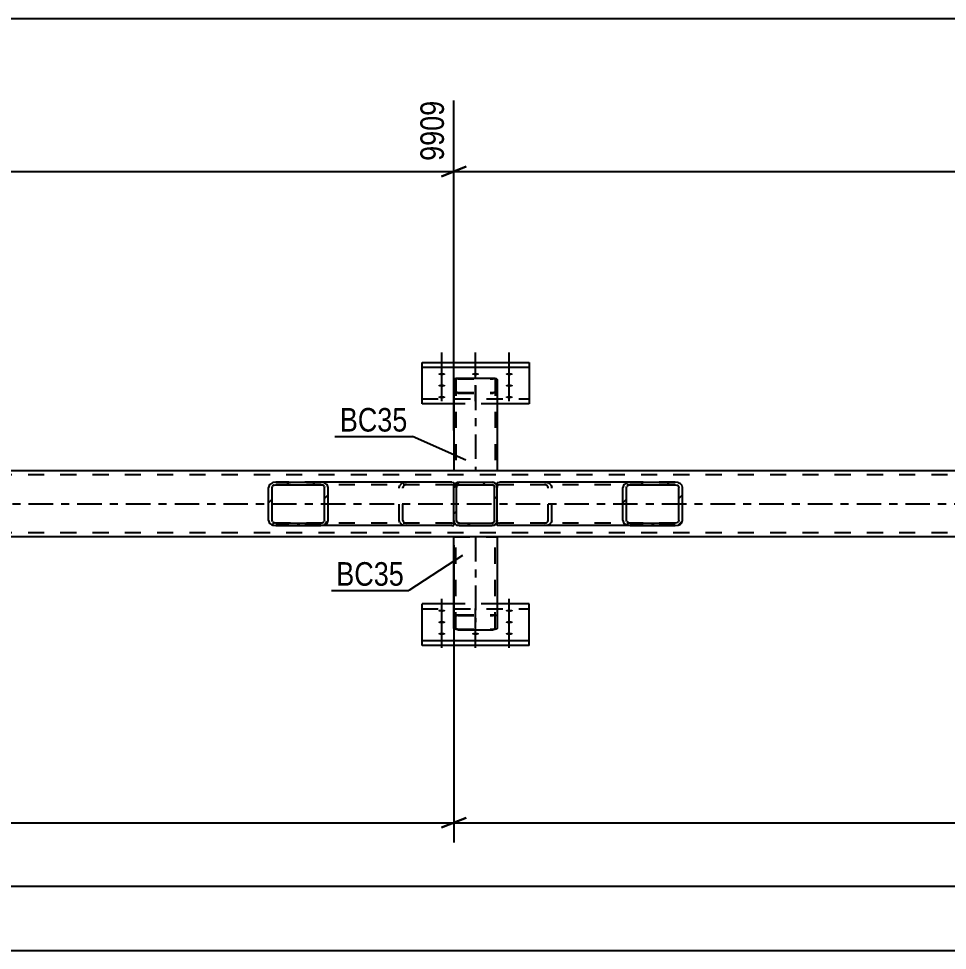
# Model space of a CAD drawing. Header units: millimetres. Extents: x -156 to 1033, y -616 to 225.
# Drawn here: x 248.1 to 360.9, y -327.3 to -214.1 of the extents above; entities that cross this region are included whole.
import ezdxf

# ---------------------------------------------------------------- set-up
doc = ezdxf.new("R2010")
doc.units = ezdxf.units.MM
doc.linetypes.add('DXK_LINE_DOT2', pattern=[3.9198, 1.9599, -1.9599])
doc.linetypes.add('DXK_LINE_DOT3', pattern=[5.9187, 2.979, -0.9799, 0.9799, -0.9799])
doc.styles.add('Arial Narrow', font='ARIALN.TTF', dxfattribs={"height": 0.2})

# ---------------------------------------------------------------- blocks, each defined once
blk = doc.blocks.new('Part-404205526-5408 - 5400')
at = {"color": 2, "linetype": 'Continuous'}
for p, q in [((861.78, -269.1), (-64.42, -269.1)), ((861.78, -277.1), (-64.42, -277.1))]:
    blk.add_line(p, q, dxfattribs=at)
at = {"color": 7, "linetype": 'DXK_LINE_DOT2'}
for p, q in [((866.58, -269.58), (-64.42, -269.58)), ((866.58, -276.62), (-64.42, -276.62))]:
    blk.add_line(p, q, dxfattribs=at)
at = {"color": 7, "linetype": 'DXK_LINE_DOT3'}
blk.add_line((-64.42, -273.1), (866.58, -273.1), dxfattribs=at)
blk = doc.blocks.new('Part-404205526-5573 - 5400')
at = {"linetype": 'Continuous'}
h = blk.add_hatch(dxfattribs=at)
h.set_pattern_fill('', scale=0.7, style=0, pattern_type=0)
h.set_pattern_definition([(45, (285.1323, -275.6937), (-1.57154, 1.57154), [])])
h.paths.add_polyline_path([(284.8, -275.74), (285.13, -275.69), (285.42, -275.55), (285.61, -275.35), (285.67, -275.1), (285.67, -271.1), (285.61, -270.86), (285.42, -270.65), (285.13, -270.51), (284.8, -270.46), (279.31, -270.46), (278.97, -270.51), (278.68, -270.65), (278.49, -270.86), (278.43, -271.1), (278.43, -275.1), (278.49, -275.35), (278.68, -275.55), (278.97, -275.69), (279.31, -275.74)])
h.paths.add_polyline_path([(279.14, -275.4), (278.99, -275.33), (278.9, -275.22), (278.87, -275.1), (278.87, -271.1), (278.9, -270.98), (278.99, -270.88), (279.14, -270.81), (279.31, -270.78), (284.8, -270.78), (284.96, -270.81), (285.11, -270.88), (285.2, -270.98), (285.24, -271.1), (285.24, -275.1), (285.2, -275.22), (285.11, -275.33), (284.96, -275.4), (284.8, -275.42), (279.31, -275.42)])
at = {"color": 2, "linetype": 'Continuous'}
for p, q in [((279.31, -270.46), (278.97, -270.51)), ((279.31, -270.46), (284.8, -270.46)), ((300.68, -270.46), (284.8, -270.46)), ((285.13, -270.51), (284.8, -270.46)), ((300.68, -270.46), (300.94, -270.5)), ((300.94, -270.5), (300.94, -270.51)), ((300.94, -270.51), (300.94, -270.65)), ((278.49, -270.86), (278.43, -271.1)), ((278.43, -275.1), (278.43, -271.1)), ((278.87, -271.1), (278.9, -270.98)), ((278.87, -275.1), (278.87, -271.1)), ((279.14, -270.81), (279.31, -270.78)), ((279.31, -270.78), (284.8, -270.78)), ((284.8, -270.78), (284.96, -270.81)), ((285.2, -270.98), (285.24, -271.1)), ((285.24, -275.1), (285.24, -271.1)), ((285.67, -271.1), (285.61, -270.86)), ((285.67, -275.1), (285.67, -271.1)), ((300.94, -270.65), (300.94, -271.1)), ((278.43, -275.1), (278.49, -275.35)), ((278.9, -275.22), (278.87, -275.1)), ((278.97, -275.69), (279.31, -275.74)), ((279.31, -275.42), (279.14, -275.4)), ((279.31, -275.42), (284.8, -275.42)), ((279.31, -275.74), (284.8, -275.74)), ((284.96, -275.4), (284.8, -275.42)), ((284.8, -275.74), (285.13, -275.69)), ((300.68, -275.74), (284.8, -275.74)), ((285.24, -275.1), (285.2, -275.22)), ((285.61, -275.35), (285.67, -275.1)), ((300.68, -275.74), (300.94, -275.71)), ((300.94, -275.71), (300.94, -275.1))]:
    blk.add_line(p, q, dxfattribs=at)
at = {"color": 7, "linetype": 'DXK_LINE_DOT2'}
for p, q in [((284.8, -270.46), (279.31, -270.46)), ((294.85, -270.51), (295.19, -270.46)), ((300.68, -270.78), (279.31, -270.78)), ((294.31, -271.1), (294.38, -270.86)), ((294.31, -275.1), (294.31, -271.1)), ((294.78, -270.98), (294.75, -271.1)), ((294.75, -275.1), (294.75, -271.1)), ((295.19, -270.78), (295.02, -270.81)), ((300.85, -270.81), (300.68, -270.78)), ((300.94, -270.85), (300.85, -270.81)), ((300.94, -270.65), (300.94, -270.85)), ((300.94, -275.1), (300.94, -270.86)), ((300.68, -275.42), (279.31, -275.42)), ((284.8, -275.74), (279.31, -275.74)), ((294.38, -275.35), (294.31, -275.1)), ((294.75, -275.1), (294.78, -275.22)), ((295.19, -275.74), (294.85, -275.69)), ((295.02, -275.4), (295.19, -275.42)), ((300.68, -275.42), (300.85, -275.4)), ((300.85, -275.4), (300.94, -275.35))]:
    blk.add_line(p, q, dxfattribs=at)
at = {"color": 2, "linetype": 'Continuous'}
for centre, radius, start, end in [((279.17, -271.29), 0.802, 104.5547, 147.5896), ((284.93, -271.29), 0.802, 32.4104, 75.4453), ((279.24, -271.19), 0.401, 104.5547, 147.5896), ((284.86, -271.19), 0.401, 32.4104, 75.4453), ((279.17, -274.92), 0.802, 212.4104, 255.4453), ((279.24, -275.01), 0.401, 212.4104, 255.4453), ((284.86, -275.01), 0.401, 284.5547, 327.5896), ((284.93, -274.92), 0.802, 284.5547, 327.5896)]:
    blk.add_arc(centre, radius, start, end, dxfattribs=at)
at = {"color": 7, "linetype": 'DXK_LINE_DOT2'}
for centre, radius, start, end in [((295.06, -271.29), 0.802, 104.5547, 147.5896), ((295.12, -271.19), 0.401, 104.5547, 147.5896), ((295.06, -274.92), 0.802, 212.4104, 255.4453), ((295.12, -275.01), 0.401, 212.4104, 255.4453)]:
    blk.add_arc(centre, radius, start, end, dxfattribs=at)
blk = doc.blocks.new('Part-404205526-5527 - 5400')
at = {"color": 2, "linetype": 'Continuous'}
for p, q in [((300.94, -285.25), (297.08, -285.25)), ((297.08, -290.3), (297.08, -285.25)), ((310.08, -285.25), (306.22, -285.25)), ((310.08, -290.3), (310.08, -285.25)), ((297.08, -289.7), (310.08, -289.7)), ((310.08, -290.3), (297.08, -290.3))]:
    blk.add_line(p, q, dxfattribs=at)
at = {"color": 7, "linetype": 'DXK_LINE_DOT2'}
for p, q in [((306.22, -285.25), (300.94, -285.25)), ((297.08, -285.85), (310.08, -285.85))]:
    blk.add_line(p, q, dxfattribs=at)
blk = doc.blocks.new('Part-404205526-5584 - 5400')
at = {"color": 2, "linetype": 'Continuous'}
for p, q in [((300.94, -288.21), (300.94, -277.1)), ((306.22, -277.1), (306.22, -288.21)), ((300.97, -288.28), (300.94, -288.21)), ((301.08, -288.33), (300.97, -288.28)), ((301.23, -288.37), (301.08, -288.33)), ((301.42, -288.38), (301.23, -288.37)), ((301.42, -288.38), (305.74, -288.38)), ((305.92, -288.37), (305.74, -288.38)), ((306.08, -288.33), (305.92, -288.37)), ((306.18, -288.28), (306.08, -288.33)), ((306.22, -288.21), (306.18, -288.28))]:
    blk.add_line(p, q, dxfattribs=at)
at = {"color": 7, "linetype": 'DXK_LINE_DOT2'}
for p, q in [((300.94, -277.1), (306.22, -277.1)), ((301.18, -288.21), (301.18, -277.1)), ((305.98, -288.21), (305.98, -277.1)), ((300.94, -286.74), (300.97, -286.67)), ((300.97, -286.67), (301.08, -286.62)), ((301.08, -286.62), (301.23, -286.59)), ((301.2, -286.71), (301.18, -286.74)), ((301.25, -286.68), (301.2, -286.71)), ((301.23, -286.59), (301.42, -286.57)), ((301.33, -286.66), (301.25, -286.68)), ((301.42, -286.65), (301.33, -286.66)), ((301.42, -286.57), (305.74, -286.57)), ((301.42, -286.65), (305.74, -286.65)), ((305.74, -286.57), (305.92, -286.59)), ((305.83, -286.66), (305.74, -286.65)), ((305.91, -286.68), (305.83, -286.66)), ((305.91, -286.68), (305.92, -286.69)), ((305.92, -286.59), (306.08, -286.62)), ((305.92, -286.69), (305.96, -286.71)), ((305.98, -286.74), (305.96, -286.71)), ((306.08, -286.62), (306.18, -286.67)), ((306.18, -286.67), (306.22, -286.74)), ((301.18, -288.21), (301.2, -288.25)), ((301.2, -288.25), (301.25, -288.27)), ((301.25, -288.27), (301.33, -288.29)), ((301.33, -288.29), (301.42, -288.3)), ((301.42, -288.3), (305.74, -288.3)), ((305.74, -288.3), (305.83, -288.29)), ((305.83, -288.29), (305.91, -288.27)), ((305.91, -288.27), (305.96, -288.25)), ((305.96, -288.25), (305.98, -288.21))]:
    blk.add_line(p, q, dxfattribs=at)
at = {"color": 7, "linetype": 'DXK_LINE_DOT3'}
blk.add_line((303.58, -277.1), (303.58, -287.48), dxfattribs=at)
blk = doc.blocks.new('Part-404205526-5520 - 5400')
at = {"color": 2, "linetype": 'Continuous'}
for p, q in [((297.08, -260.95), (297.08, -255.9)), ((297.08, -255.9), (310.08, -255.9)), ((310.08, -256.51), (297.08, -256.51)), ((310.08, -255.9), (310.08, -260.95)), ((300.94, -260.95), (297.08, -260.95)), ((310.08, -260.95), (306.22, -260.95))]:
    blk.add_line(p, q, dxfattribs=at)
at = {"color": 7, "linetype": 'DXK_LINE_DOT2'}
for p, q in [((297.08, -260.35), (310.08, -260.35)), ((300.97, -260.95), (300.94, -260.95)), ((306.22, -260.95), (300.97, -260.95))]:
    blk.add_line(p, q, dxfattribs=at)
blk = doc.blocks.new('Part-404205526-5549 - 5400')
at = {"color": 2, "linetype": 'Continuous'}
for p, q in [((300.94, -257.99), (300.97, -257.93)), ((300.94, -257.99), (300.94, -269.1)), ((300.97, -257.93), (301.08, -257.87)), ((301.08, -257.87), (301.23, -257.84)), ((301.23, -257.84), (301.42, -257.83)), ((301.42, -257.83), (305.74, -257.83)), ((305.74, -257.83), (305.92, -257.84)), ((305.92, -257.84), (306.08, -257.87)), ((306.08, -257.87), (306.18, -257.93)), ((306.18, -257.93), (306.22, -257.99)), ((306.22, -257.99), (306.22, -269.1))]:
    blk.add_line(p, q, dxfattribs=at)
at = {"color": 7, "linetype": 'DXK_LINE_DOT2'}
for p, q in [((301.2, -257.96), (301.18, -257.99)), ((301.18, -257.99), (301.18, -269.1)), ((301.25, -257.93), (301.2, -257.96)), ((301.33, -257.91), (301.25, -257.93)), ((301.42, -257.91), (301.33, -257.91)), ((301.42, -257.91), (305.74, -257.91)), ((305.83, -257.91), (305.74, -257.91)), ((305.91, -257.93), (305.83, -257.91)), ((305.96, -257.96), (305.91, -257.93)), ((305.98, -257.99), (305.96, -257.96)), ((305.98, -257.99), (305.98, -269.1)), ((300.97, -259.53), (300.94, -259.47)), ((301.08, -259.58), (300.97, -259.53)), ((301.23, -259.62), (301.08, -259.58)), ((301.18, -259.47), (301.2, -259.5)), ((301.2, -259.5), (301.25, -259.53)), ((301.42, -259.63), (301.23, -259.62)), ((301.25, -259.53), (301.33, -259.54)), ((301.33, -259.54), (301.42, -259.55)), ((301.42, -259.55), (305.74, -259.55)), ((301.42, -259.63), (305.74, -259.63)), ((305.74, -259.55), (305.83, -259.54)), ((305.92, -259.62), (305.74, -259.63)), ((305.83, -259.54), (305.91, -259.53)), ((305.91, -259.53), (305.92, -259.52)), ((305.92, -259.52), (305.96, -259.5)), ((306.08, -259.58), (305.92, -259.62)), ((305.96, -259.5), (305.98, -259.47)), ((306.18, -259.53), (306.08, -259.58)), ((306.22, -259.47), (306.18, -259.53)), ((306.22, -269.1), (300.94, -269.1))]:
    blk.add_line(p, q, dxfattribs=at)
at = {"color": 7, "linetype": 'DXK_LINE_DOT3'}
blk.add_line((303.58, -258.73), (303.58, -269.1), dxfattribs=at)
blk = doc.blocks.new('Part-404205526-5589 - 5400')
at = {"linetype": 'Continuous'}
h = blk.add_hatch(dxfattribs=at)
h.set_pattern_fill('', scale=0.7, style=0, pattern_type=0)
h.set_pattern_definition([(45, (305.824, -275.6937), (-1.57154, 1.57154), [])])
h.paths.add_polyline_path([(305.58, -275.74), (305.82, -275.69), (306.03, -275.55), (306.17, -275.35), (306.22, -275.1), (306.22, -271.1), (306.17, -270.86), (306.03, -270.65), (305.82, -270.51), (305.58, -270.46), (301.58, -270.46), (301.33, -270.51), (301.13, -270.65), (300.99, -270.86), (300.94, -271.1), (300.94, -275.1), (300.99, -275.35), (301.13, -275.55), (301.33, -275.69), (301.58, -275.74)])
h.paths.add_polyline_path([(301.46, -275.4), (301.35, -275.33), (301.28, -275.22), (301.26, -275.1), (301.26, -271.1), (301.28, -270.98), (301.35, -270.88), (301.46, -270.81), (301.58, -270.78), (305.58, -270.78), (305.7, -270.81), (305.81, -270.88), (305.87, -270.98), (305.9, -271.1), (305.9, -275.1), (305.87, -275.22), (305.81, -275.33), (305.7, -275.4), (305.58, -275.42), (301.58, -275.42)])
at = {"color": 7, "linetype": 'DXK_LINE_DOT2'}
for p, q in [((301.33, -270.51), (301.58, -270.46)), ((301.58, -270.46), (305.58, -270.46)), ((305.58, -270.46), (305.82, -270.51)), ((300.94, -271.1), (300.99, -270.86)), ((300.94, -275.1), (300.94, -271.1)), ((301.28, -270.98), (301.26, -271.1)), ((301.26, -275.1), (301.26, -271.1)), ((301.58, -270.78), (301.46, -270.81)), ((301.58, -270.78), (305.58, -270.78)), ((305.7, -270.81), (305.58, -270.78)), ((305.9, -271.1), (305.87, -270.98)), ((305.9, -275.1), (305.9, -271.1)), ((306.17, -270.86), (306.22, -271.1)), ((306.22, -275.1), (306.22, -271.1)), ((300.99, -275.35), (300.94, -275.1)), ((301.26, -275.1), (301.28, -275.22)), ((301.58, -275.74), (301.33, -275.69)), ((301.46, -275.4), (301.58, -275.42)), ((301.58, -275.42), (305.58, -275.42)), ((301.58, -275.74), (305.58, -275.74)), ((305.58, -275.42), (305.7, -275.4)), ((305.82, -275.69), (305.58, -275.74)), ((305.87, -275.22), (305.9, -275.1)), ((306.22, -275.1), (306.17, -275.35))]:
    blk.add_line(p, q, dxfattribs=at)
at = {"color": 2, "linetype": 'Continuous'}
for p, q in [((301.58, -270.46), (301.33, -270.51)), ((301.58, -270.46), (305.58, -270.46)), ((305.82, -270.51), (305.58, -270.46)), ((300.99, -270.86), (300.94, -271.1)), ((300.94, -275.1), (300.94, -271.1)), ((301.26, -271.1), (301.28, -270.98)), ((301.26, -275.1), (301.26, -271.1)), ((301.46, -270.81), (301.58, -270.78)), ((301.58, -270.78), (305.58, -270.78)), ((305.58, -270.78), (305.7, -270.81)), ((305.87, -270.98), (305.9, -271.1)), ((305.9, -275.1), (305.9, -271.1)), ((306.22, -271.1), (306.17, -270.86)), ((306.22, -275.1), (306.22, -271.1)), ((300.94, -275.1), (300.99, -275.35)), ((301.28, -275.22), (301.26, -275.1)), ((301.33, -275.69), (301.58, -275.74)), ((301.58, -275.42), (301.46, -275.4)), ((301.58, -275.42), (305.58, -275.42)), ((301.58, -275.74), (305.58, -275.74)), ((305.7, -275.4), (305.58, -275.42)), ((305.58, -275.74), (305.82, -275.69)), ((305.9, -275.1), (305.87, -275.22)), ((306.17, -275.35), (306.22, -275.1))]:
    blk.add_line(p, q, dxfattribs=at)
at = {"color": 7, "linetype": 'DXK_LINE_DOT2'}
for centre, radius, start, end in [((301.58, -271.1), 0.64, 112.5, 157.5), ((305.58, -271.1), 0.64, 22.5, 67.5), ((301.58, -271.1), 0.32, 112.5, 157.5), ((305.58, -271.1), 0.32, 22.5, 67.5), ((301.58, -275.1), 0.64, 202.5, 247.5), ((301.58, -275.1), 0.32, 202.5, 247.5), ((305.58, -275.1), 0.32, 292.5, 337.5), ((305.58, -275.1), 0.64, 292.5, 337.5)]:
    blk.add_arc(centre, radius, start, end, dxfattribs=at)
at = {"color": 2, "linetype": 'Continuous'}
for centre, radius, start, end in [((301.58, -271.1), 0.64, 112.5, 157.5), ((305.58, -271.1), 0.64, 22.5, 67.5), ((301.58, -271.1), 0.32, 112.5, 157.5), ((305.58, -271.1), 0.32, 22.5, 67.5), ((301.58, -275.1), 0.64, 202.5, 247.5), ((301.58, -275.1), 0.32, 202.5, 247.5), ((305.58, -275.1), 0.32, 292.5, 337.5), ((305.58, -275.1), 0.64, 292.5, 337.5)]:
    blk.add_arc(centre, radius, start, end, dxfattribs=at)
blk = doc.blocks.new('Part-404205526-5598 - 5400')
at = {"linetype": 'Continuous'}
h = blk.add_hatch(dxfattribs=at)
h.set_pattern_fill('', scale=0.7, style=0, pattern_type=0)
h.set_pattern_definition([(45, (328.1903, -275.6937), (-1.57154, 1.57154), [])])
h.paths.add_polyline_path([(327.85, -275.74), (328.19, -275.69), (328.48, -275.55), (328.67, -275.35), (328.73, -275.1), (328.73, -271.1), (328.67, -270.86), (328.48, -270.65), (328.19, -270.51), (327.85, -270.46), (322.36, -270.46), (322.03, -270.51), (321.74, -270.65), (321.55, -270.86), (321.48, -271.1), (321.48, -275.1), (321.55, -275.35), (321.74, -275.55), (322.03, -275.69), (322.36, -275.74)])
h.paths.add_polyline_path([(322.19, -275.4), (322.05, -275.33), (321.96, -275.22), (321.92, -275.1), (321.92, -271.1), (321.96, -270.98), (322.05, -270.88), (322.19, -270.81), (322.36, -270.78), (327.85, -270.78), (328.02, -270.81), (328.16, -270.88), (328.26, -270.98), (328.29, -271.1), (328.29, -275.1), (328.26, -275.22), (328.16, -275.33), (328.02, -275.4), (327.85, -275.42), (322.36, -275.42)])
at = {"color": 2, "linetype": 'Continuous'}
for p, q in [((306.22, -270.5), (306.48, -270.46)), ((306.22, -270.5), (306.22, -271.1)), ((322.36, -270.46), (306.48, -270.46)), ((322.36, -270.46), (322.03, -270.51)), ((322.36, -270.46), (327.85, -270.46)), ((328.19, -270.51), (327.85, -270.46)), ((321.55, -270.86), (321.48, -271.1)), ((321.48, -275.1), (321.48, -271.1)), ((321.92, -271.1), (321.96, -270.98)), ((321.92, -275.1), (321.92, -271.1)), ((322.19, -270.81), (322.36, -270.78)), ((322.36, -270.78), (327.85, -270.78)), ((327.85, -270.78), (328.02, -270.81)), ((328.26, -270.98), (328.29, -271.1)), ((328.29, -275.1), (328.29, -271.1)), ((328.73, -271.1), (328.67, -270.86)), ((328.73, -275.1), (328.73, -271.1)), ((306.22, -275.69), (306.22, -275.1)), ((306.22, -275.71), (306.22, -275.69)), ((306.48, -275.74), (306.22, -275.71)), ((322.36, -275.74), (306.48, -275.74)), ((321.48, -275.1), (321.55, -275.35)), ((321.96, -275.22), (321.92, -275.1)), ((322.03, -275.69), (322.36, -275.74)), ((322.36, -275.42), (322.19, -275.4)), ((322.36, -275.42), (327.85, -275.42)), ((322.36, -275.74), (327.85, -275.74)), ((328.02, -275.4), (327.85, -275.42)), ((327.85, -275.74), (328.19, -275.69)), ((328.29, -275.1), (328.26, -275.22)), ((328.67, -275.35), (328.73, -275.1))]:
    blk.add_line(p, q, dxfattribs=at)
at = {"color": 7, "linetype": 'DXK_LINE_DOT2'}
for p, q in [((306.22, -270.5), (306.22, -270.85)), ((311.97, -270.46), (312.3, -270.51)), ((327.85, -270.46), (322.36, -270.46)), ((306.31, -270.81), (306.22, -270.85)), ((306.22, -275.55), (306.22, -271.1)), ((306.48, -270.78), (306.31, -270.81)), ((327.85, -270.78), (306.48, -270.78)), ((312.14, -270.81), (311.97, -270.78)), ((312.41, -271.1), (312.37, -270.98)), ((312.41, -275.1), (312.41, -271.1)), ((312.78, -270.86), (312.85, -271.1)), ((312.85, -275.1), (312.85, -271.1)), ((306.22, -275.35), (306.31, -275.4)), ((306.31, -275.4), (306.48, -275.42)), ((327.85, -275.42), (306.48, -275.42)), ((311.97, -275.42), (312.14, -275.4)), ((312.3, -275.69), (311.97, -275.74)), ((312.37, -275.22), (312.41, -275.1)), ((312.85, -275.1), (312.78, -275.35)), ((327.85, -275.74), (322.36, -275.74))]:
    blk.add_line(p, q, dxfattribs=at)
for centre, radius, start, end in [((312.1, -271.29), 0.802, 32.4113, 75.4458), ((312.03, -271.19), 0.401, 32.4113, 75.4458), ((312.03, -275.01), 0.401, 284.5542, 327.5887), ((312.1, -274.92), 0.802, 284.5542, 327.5887)]:
    blk.add_arc(centre, radius, start, end, dxfattribs=at)
at = {"color": 2, "linetype": 'Continuous'}
for centre, radius, start, end in [((322.23, -271.29), 0.802, 104.5542, 147.5887), ((327.99, -271.29), 0.802, 32.4113, 75.4458), ((322.3, -271.19), 0.401, 104.5542, 147.5887), ((327.92, -271.19), 0.401, 32.4113, 75.4458), ((322.23, -274.92), 0.802, 212.4113, 255.4458), ((322.3, -275.01), 0.401, 212.4113, 255.4458), ((327.92, -275.01), 0.401, 284.5542, 327.5887), ((327.99, -274.92), 0.802, 284.5542, 327.5887)]:
    blk.add_arc(centre, radius, start, end, dxfattribs=at)
blk = doc.blocks.new('Bolt-404205526-5603 - 5400')
at = {"linetype": 'Continuous'}
for points in [[(299.48, -257.18), (299.57, -257.18), (299.66, -257.19), (299.74, -257.21), (299.8, -257.23), (299.86, -257.25), (299.9, -257.28), (299.92, -257.31), (299.92, -257.34), (299.9, -257.37), (299.86, -257.4), (299.8, -257.43), (299.74, -257.45), (299.66, -257.46), (299.57, -257.47), (299.48, -257.48), (299.39, -257.47), (299.3, -257.46), (299.22, -257.45), (299.15, -257.43), (299.1, -257.4), (299.06, -257.37), (299.04, -257.34), (299.04, -257.31), (299.06, -257.28), (299.1, -257.25), (299.15, -257.23), (299.22, -257.21), (299.3, -257.19), (299.39, -257.18)], [(303.58, -257.18), (303.67, -257.18), (303.76, -257.19), (303.84, -257.21), (303.9, -257.23), (303.96, -257.25), (304, -257.28), (304.02, -257.31), (304.02, -257.34), (304, -257.37), (303.96, -257.4), (303.9, -257.43), (303.84, -257.45), (303.76, -257.46), (303.67, -257.47), (303.58, -257.48), (303.49, -257.47), (303.4, -257.46), (303.32, -257.45), (303.25, -257.43), (303.2, -257.4), (303.16, -257.37), (303.14, -257.34), (303.14, -257.31), (303.16, -257.28), (303.2, -257.25), (303.25, -257.23), (303.32, -257.21), (303.4, -257.19), (303.49, -257.18)], [(307.68, -257.18), (307.77, -257.18), (307.86, -257.19), (307.94, -257.21), (308, -257.23), (308.06, -257.25), (308.1, -257.28), (308.12, -257.31), (308.12, -257.34), (308.1, -257.37), (308.06, -257.4), (308, -257.43), (307.94, -257.45), (307.86, -257.46), (307.77, -257.47), (307.68, -257.48), (307.59, -257.47), (307.5, -257.46), (307.42, -257.45), (307.35, -257.43), (307.3, -257.4), (307.26, -257.37), (307.24, -257.34), (307.24, -257.31), (307.26, -257.28), (307.3, -257.25), (307.35, -257.23), (307.42, -257.21), (307.5, -257.19), (307.59, -257.18)], [(299.48, -258.58), (299.57, -258.58), (299.66, -258.59), (299.74, -258.61), (299.8, -258.63), (299.86, -258.65), (299.9, -258.68), (299.92, -258.71), (299.92, -258.74), (299.9, -258.78), (299.86, -258.8), (299.8, -258.83), (299.74, -258.85), (299.66, -258.87), (299.57, -258.88), (299.48, -258.88), (299.39, -258.88), (299.3, -258.87), (299.22, -258.85), (299.15, -258.83), (299.1, -258.8), (299.06, -258.78), (299.04, -258.74), (299.04, -258.71), (299.06, -258.68), (299.1, -258.65), (299.15, -258.63), (299.22, -258.61), (299.3, -258.59), (299.39, -258.58)], [(307.68, -258.58), (307.77, -258.58), (307.86, -258.59), (307.94, -258.61), (308, -258.63), (308.06, -258.65), (308.1, -258.68), (308.12, -258.71), (308.12, -258.74), (308.1, -258.78), (308.06, -258.8), (308, -258.83), (307.94, -258.85), (307.86, -258.87), (307.77, -258.88), (307.68, -258.88), (307.59, -258.88), (307.5, -258.87), (307.42, -258.85), (307.35, -258.83), (307.3, -258.8), (307.26, -258.78), (307.24, -258.74), (307.24, -258.71), (307.26, -258.68), (307.3, -258.65), (307.35, -258.63), (307.42, -258.61), (307.5, -258.59), (307.59, -258.58)], [(299.48, -259.98), (299.57, -259.98), (299.66, -259.99), (299.74, -260.01), (299.8, -260.03), (299.86, -260.06), (299.9, -260.08), (299.92, -260.12), (299.92, -260.15), (299.9, -260.18), (299.86, -260.21), (299.8, -260.23), (299.74, -260.25), (299.66, -260.27), (299.57, -260.28), (299.48, -260.28), (299.39, -260.28), (299.3, -260.27), (299.22, -260.25), (299.15, -260.23), (299.1, -260.21), (299.06, -260.18), (299.04, -260.15), (299.04, -260.12), (299.06, -260.08), (299.1, -260.06), (299.15, -260.03), (299.22, -260.01), (299.3, -259.99), (299.39, -259.98)], [(307.68, -259.98), (307.77, -259.98), (307.86, -259.99), (307.94, -260.01), (308, -260.03), (308.06, -260.06), (308.1, -260.08), (308.12, -260.12), (308.12, -260.15), (308.1, -260.18), (308.06, -260.21), (308, -260.23), (307.94, -260.25), (307.86, -260.27), (307.77, -260.28), (307.68, -260.28), (307.59, -260.28), (307.5, -260.27), (307.42, -260.25), (307.35, -260.23), (307.3, -260.21), (307.26, -260.18), (307.24, -260.15), (307.24, -260.12), (307.26, -260.08), (307.3, -260.06), (307.35, -260.03), (307.42, -260.01), (307.5, -259.99), (307.59, -259.98)]]:
    blk.add_hatch(color=1, dxfattribs=at).paths.add_polyline_path(points)
at = {"color": 1, "linetype": 'Continuous'}
for p, q in [((299.48, -257.82), (299.48, -254.7)), ((303.58, -257.82), (303.58, -254.7)), ((307.68, -257.82), (307.68, -254.7)), ((299.48, -259.22), (299.48, -256.1)), ((307.68, -259.22), (307.68, -256.1)), ((299.48, -260.62), (299.48, -257.5)), ((307.68, -260.62), (307.68, -257.5))]:
    blk.add_line(p, q, dxfattribs=at)
at = {"color": 1, "linetype": 'DXK_LINE_DOT2'}
blk.add_line((303.58, -260.62), (303.58, -257.5), dxfattribs=at)
blk = doc.blocks.new('Bolt-404205526-5608 - 5400')
at = {"linetype": 'Continuous'}
for points in [[(299.48, -286.22), (299.39, -286.22), (299.3, -286.21), (299.22, -286.2), (299.15, -286.17), (299.1, -286.15), (299.06, -286.12), (299.04, -286.09), (299.04, -286.06), (299.06, -286.03), (299.1, -286), (299.15, -285.97), (299.22, -285.95), (299.3, -285.94), (299.39, -285.93), (299.48, -285.92), (299.57, -285.93), (299.66, -285.94), (299.74, -285.95), (299.8, -285.97), (299.86, -286), (299.9, -286.03), (299.92, -286.06), (299.92, -286.09), (299.9, -286.12), (299.86, -286.15), (299.8, -286.17), (299.74, -286.2), (299.66, -286.21), (299.57, -286.22)], [(307.68, -286.22), (307.59, -286.22), (307.5, -286.21), (307.42, -286.2), (307.35, -286.17), (307.3, -286.15), (307.26, -286.12), (307.24, -286.09), (307.24, -286.06), (307.26, -286.03), (307.3, -286), (307.35, -285.97), (307.42, -285.95), (307.5, -285.94), (307.59, -285.93), (307.68, -285.92), (307.77, -285.93), (307.86, -285.94), (307.94, -285.95), (308, -285.97), (308.06, -286), (308.1, -286.03), (308.12, -286.06), (308.12, -286.09), (308.1, -286.12), (308.06, -286.15), (308, -286.17), (307.94, -286.2), (307.86, -286.21), (307.77, -286.22)], [(299.48, -287.63), (299.39, -287.62), (299.3, -287.61), (299.22, -287.6), (299.15, -287.58), (299.1, -287.55), (299.06, -287.52), (299.04, -287.49), (299.04, -287.46), (299.06, -287.43), (299.1, -287.4), (299.15, -287.37), (299.22, -287.35), (299.3, -287.34), (299.39, -287.33), (299.48, -287.33), (299.57, -287.33), (299.66, -287.34), (299.74, -287.35), (299.8, -287.37), (299.86, -287.4), (299.9, -287.43), (299.92, -287.46), (299.92, -287.49), (299.9, -287.52), (299.86, -287.55), (299.8, -287.58), (299.74, -287.6), (299.66, -287.61), (299.57, -287.62)], [(307.68, -287.63), (307.59, -287.62), (307.5, -287.61), (307.42, -287.6), (307.35, -287.58), (307.3, -287.55), (307.26, -287.52), (307.24, -287.49), (307.24, -287.46), (307.26, -287.43), (307.3, -287.4), (307.35, -287.37), (307.42, -287.35), (307.5, -287.34), (307.59, -287.33), (307.68, -287.33), (307.77, -287.33), (307.86, -287.34), (307.94, -287.35), (308, -287.37), (308.06, -287.4), (308.1, -287.43), (308.12, -287.46), (308.12, -287.49), (308.1, -287.52), (308.06, -287.55), (308, -287.58), (307.94, -287.6), (307.86, -287.61), (307.77, -287.62)], [(299.48, -289.03), (299.39, -289.03), (299.3, -289.02), (299.22, -289), (299.15, -288.98), (299.1, -288.95), (299.06, -288.92), (299.04, -288.89), (299.04, -288.86), (299.06, -288.83), (299.1, -288.8), (299.15, -288.78), (299.22, -288.76), (299.3, -288.74), (299.39, -288.73), (299.48, -288.73), (299.57, -288.73), (299.66, -288.74), (299.74, -288.76), (299.8, -288.78), (299.86, -288.8), (299.9, -288.83), (299.92, -288.86), (299.92, -288.89), (299.9, -288.92), (299.86, -288.95), (299.8, -288.98), (299.74, -289), (299.66, -289.02), (299.57, -289.03)], [(303.58, -289.03), (303.49, -289.03), (303.4, -289.02), (303.32, -289), (303.25, -288.98), (303.2, -288.95), (303.16, -288.92), (303.14, -288.89), (303.14, -288.86), (303.16, -288.83), (303.2, -288.8), (303.25, -288.78), (303.32, -288.76), (303.4, -288.74), (303.49, -288.73), (303.58, -288.73), (303.67, -288.73), (303.76, -288.74), (303.84, -288.76), (303.9, -288.78), (303.96, -288.8), (304, -288.83), (304.02, -288.86), (304.02, -288.89), (304, -288.92), (303.96, -288.95), (303.9, -288.98), (303.84, -289), (303.76, -289.02), (303.67, -289.03)], [(307.68, -289.03), (307.59, -289.03), (307.5, -289.02), (307.42, -289), (307.35, -288.98), (307.3, -288.95), (307.26, -288.92), (307.24, -288.89), (307.24, -288.86), (307.26, -288.83), (307.3, -288.8), (307.35, -288.78), (307.42, -288.76), (307.5, -288.74), (307.59, -288.73), (307.68, -288.73), (307.77, -288.73), (307.86, -288.74), (307.94, -288.76), (308, -288.78), (308.06, -288.8), (308.1, -288.83), (308.12, -288.86), (308.12, -288.89), (308.1, -288.92), (308.06, -288.95), (308, -288.98), (307.94, -289), (307.86, -289.02), (307.77, -289.03)]]:
    blk.add_hatch(color=1, dxfattribs=at).paths.add_polyline_path(points)
at = {"color": 1, "linetype": 'Continuous'}
for p, q in [((299.48, -287.76), (299.48, -284.64)), ((307.68, -287.76), (307.68, -284.64)), ((299.48, -289.17), (299.48, -286.05)), ((307.68, -289.17), (307.68, -286.05)), ((299.48, -290.57), (299.48, -287.45)), ((303.58, -290.57), (303.58, -287.45)), ((307.68, -290.57), (307.68, -287.45))]:
    blk.add_line(p, q, dxfattribs=at)
at = {"color": 1, "linetype": 'DXK_LINE_DOT2'}
blk.add_line((303.58, -287.76), (303.58, -284.64), dxfattribs=at)
blk = doc.blocks.new('StraightDimension-404205526-22667 - 5400')
at = {"color": 7, "linetype": 'Continuous'}
for p, q in [((300.94, -278.1), (300.94, -314.23)), ((60.95, -293.9), (60.95, -314.23)), ((62.45, -311.23), (59.45, -312.43)), ((299.44, -312.43), (302.44, -311.23)), ((60.95, -311.83), (300.94, -311.83))]:
    blk.add_line(p, q, dxfattribs=at)
at = {"color": 0}
blk.add_wipeout([(185.2, -311.08), (185.2, -306.88), (176.69, -306.88), (176.69, -311.08)], dxfattribs=at)
at = {"color": 3, "style": 'Arial Narrow'}
blk.add_text('6000', height=2.863, dxfattribs=at).set_placement((177.29, -310.48))
blk = doc.blocks.new('StraightDimension-404205526-22615 - 5400')
at = {"color": 7, "linetype": 'Continuous'}
for p, q in [((480.94, -264.37), (480.94, -222.28)), ((300.94, -264.19), (300.94, -224.1)), ((302.44, -232.12), (299.44, -233.32)), ((300.94, -232.72), (480.94, -232.72)), ((479.44, -233.32), (482.44, -232.12))]:
    blk.add_line(p, q, dxfattribs=at)
at = {"color": 0}
blk.add_wipeout([(395.2, -231.97), (395.2, -227.77), (386.68, -227.77), (386.68, -231.97)], dxfattribs=at)
at = {"color": 3, "style": 'Arial Narrow'}
blk.add_text('4500', height=2.863, dxfattribs=at).set_placement((387.28, -231.37))
at = {"color": 0, "linetype": 'Continuous'}
blk.add_wipeout([(480.34, -221.68), (476.14, -221.68), (476.14, -232.02), (480.34, -232.02)], dxfattribs=at)
at = {"color": 3, "linetype": 'Continuous', "style": 'Arial Narrow'}
blk.add_text('14409', height=2.863, rotation=90.0002, dxfattribs=at).set_placement((479.74, -231.42))
blk = doc.blocks.new('StraightDimension-404205526-17165 - 5400')
at = {"color": 7, "linetype": 'Continuous'}
blk.add_line((56.29, -214.14), (866.58, -214.14), dxfattribs=at)
blk = doc.blocks.new('StraightDimension-404205526-22616 - 5400')
at = {"color": 7, "linetype": 'Continuous'}
for p, q in [((60.95, -251.59), (60.95, -224.1)), ((300.94, -264.19), (300.94, -224.1)), ((62.45, -232.12), (59.45, -233.32)), ((60.95, -232.72), (300.94, -232.72)), ((299.44, -233.32), (302.44, -232.12))]:
    blk.add_line(p, q, dxfattribs=at)
at = {"color": 0}
blk.add_wipeout([(185.2, -231.97), (185.2, -227.77), (176.69, -227.77), (176.69, -231.97)], dxfattribs=at)
at = {"color": 3, "style": 'Arial Narrow'}
blk.add_text('6000', height=2.863, dxfattribs=at).set_placement((177.29, -231.37))
at = {"color": 0, "linetype": 'Continuous'}
blk.add_wipeout([(300.34, -223.5), (296.14, -223.5), (296.14, -232.02), (300.34, -232.02)], dxfattribs=at)
at = {"color": 3, "linetype": 'Continuous', "style": 'Arial Narrow'}
blk.add_text('9909', height=2.863, rotation=90.0002, dxfattribs=at).set_placement((299.74, -231.42))
blk = doc.blocks.new('StraightDimension-404205526-22666 - 5400')
at = {"color": 7, "linetype": 'Continuous'}
for p, q in [((300.94, -278.1), (300.94, -314.23)), ((480.94, -280.4), (480.94, -314.23)), ((302.44, -311.23), (299.44, -312.43)), ((479.44, -312.43), (482.44, -311.23)), ((300.94, -311.83), (480.94, -311.83))]:
    blk.add_line(p, q, dxfattribs=at)
at = {"color": 0}
blk.add_wipeout([(395.2, -311.08), (395.2, -306.88), (386.68, -306.88), (386.68, -311.08)], dxfattribs=at)
at = {"color": 3, "style": 'Arial Narrow'}
blk.add_text('4500', height=2.863, dxfattribs=at).set_placement((387.28, -310.48))
blk = doc.blocks.new('StraightDimension-404205526-22895 - 5400')
at = {"color": 7, "linetype": 'Continuous'}
blk.add_line((-78.32, -327.34), (867.58, -327.34), dxfattribs=at)
blk = doc.blocks.new('StraightDimension-404205526-22947 - 5400')
at = {"color": 7, "linetype": 'Continuous'}
blk.add_line((-77.32, -319.53), (866.58, -319.53), dxfattribs=at)
blk = doc.blocks.new('Mark-404205526-22806 - 5400')
at = {"color": 30, "linetype": 'Continuous'}
for p in [(302.01, -279.37), (286.06, -283.64)]:
    blk.add_line(p, (295.48, -283.64), dxfattribs=at)
at = {"color": 0}
blk.add_wipeout([(294.88, -283.04), (294.88, -280.04), (286.66, -280.04), (286.66, -283.04)], dxfattribs=at)
blk.add_wipeout([(294.88, -283.04), (294.88, -280.04), (286.66, -280.04), (286.66, -283.04)], dxfattribs=at)
at = {"color": 3, "style": 'Arial Narrow'}
blk.add_text('BC35', height=2.863, dxfattribs=at).set_placement((286.66, -283.04))
blk = doc.blocks.new('Mark-404205526-22810 - 5400')
at = {"color": 30, "linetype": 'Continuous'}
for p in [(286.49, -264.91), (302.39, -267.77)]:
    blk.add_line(p, (295.91, -264.91), dxfattribs=at)
at = {"color": 0}
blk.add_wipeout([(295.31, -264.31), (295.31, -261.31), (287.09, -261.31), (287.09, -264.31)], dxfattribs=at)
blk.add_wipeout([(295.31, -264.31), (295.31, -261.31), (287.09, -261.31), (287.09, -264.31)], dxfattribs=at)
at = {"color": 3, "style": 'Arial Narrow'}
blk.add_text('BC35', height=2.863, dxfattribs=at).set_placement((287.09, -264.31))

msp = doc.modelspace()

# ---------------------------------------------------------------- block references
for name in ['Bolt-404205526-5603 - 5400', 'Part-404205526-5520 - 5400', 'Part-404205526-5549 - 5400', 'Part-404205526-5408 - 5400', 'Part-404205526-5573 - 5400', 'Part-404205526-5589 - 5400', 'Part-404205526-5598 - 5400', 'Part-404205526-5584 - 5400', 'Part-404205526-5527 - 5400', 'Bolt-404205526-5608 - 5400']:
    msp.add_blockref(name, (0, 0))

# ---------------------------------------------------------------- next in the draw order: block references
for name in ['StraightDimension-404205526-22615 - 5400', 'StraightDimension-404205526-22667 - 5400']:
    msp.add_blockref(name, (0, 0))

# ---------------------------------------------------------------- next in the draw order: block references
for name in ['StraightDimension-404205526-17165 - 5400', 'StraightDimension-404205526-22666 - 5400']:
    msp.add_blockref(name, (0, 0))

# ---------------------------------------------------------------- next in the draw order: block references
for name in ['StraightDimension-404205526-22616 - 5400', 'StraightDimension-404205526-22895 - 5400']:
    msp.add_blockref(name, (0, 0))

# ---------------------------------------------------------------- next in the draw order: block references
for name in ['Mark-404205526-22810 - 5400', 'StraightDimension-404205526-22947 - 5400']:
    msp.add_blockref(name, (0, 0))

# ---------------------------------------------------------------- next in the draw order: block references
msp.add_blockref('Mark-404205526-22806 - 5400', (0, 0))

doc.saveas('drawing.dxf')
